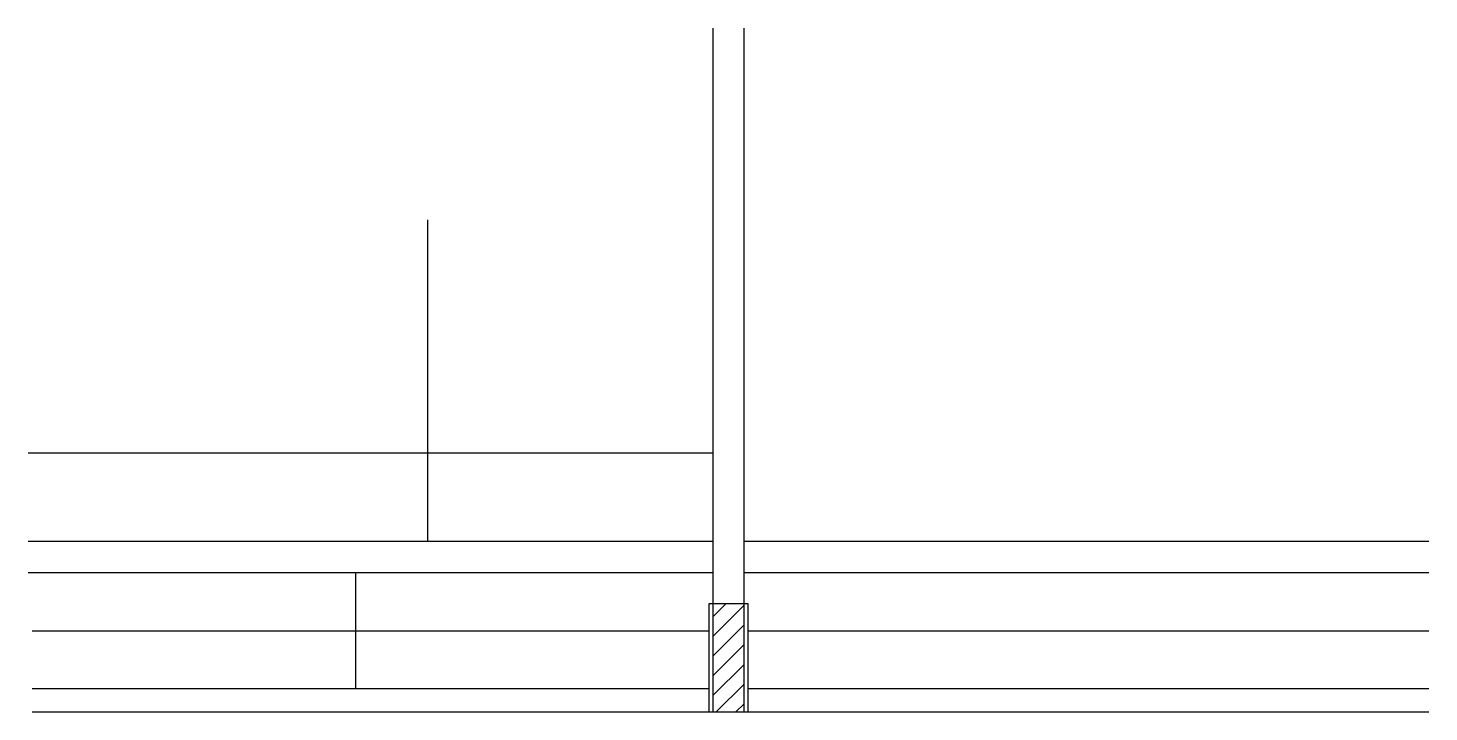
# Model space of a CAD drawing. Header units: metres. Extents: x 5363 to 6218, y 2470 to 2887.
import ezdxf

# ---------------------------------------------------------------- set-up
doc = ezdxf.new("R2010")
doc.units = ezdxf.units.M
for name, color, linetype in [('3', 7, 'Continuous'), ('7', 7, 'Continuous'), ('Painéis', 7, 'Continuous')]:
    doc.layers.add(name, color=color, linetype=linetype)

msp = doc.modelspace()

# ---------------------------------------------------------------- linework, layer by layer
at = {"layer": '3', "color": 7, "lineweight": 25}
for p, q in [((5780.72, 2573.94), (5780.72, 2554.94)), ((5780.72, 2528.04), (5788.62, 2535.94)), ((5780.72, 2516.02), (5799.72, 2535.02)), ((5780.72, 2504), (5799.72, 2523)), ((5780.72, 2491.98), (5799.72, 2510.98)), ((5780.72, 2479.96), (5799.72, 2498.96)), ((5782.72, 2469.94), (5799.72, 2486.94)), ((5794.74, 2469.94), (5799.72, 2474.92))]:
    msp.add_line(p, q, dxfattribs=at)
for points in [[(5780.72, 2886.94), (5780.72, 2573.94)], [(5799.72, 2554.94), (5799.72, 2886.94)], [(5780.72, 2573.94), (5362.72, 2573.94)], [(6217.72, 2573.94), (5799.72, 2573.94)], [(5362.72, 2554.94), (5780.72, 2554.94)], [(5780.72, 2554.94), (5780.72, 2535.94)], [(5799.72, 2554.94), (6217.72, 2554.94)], [(5799.72, 2535.94), (5799.72, 2554.94)], [(5778.22, 2483.94), (5365.22, 2483.94)], [(6217.72, 2483.94), (5802.22, 2483.94)], [(5365.22, 2469.94), (5778.22, 2469.94)], [(5802.22, 2469.94), (6217.72, 2469.94)]]:
    msp.add_lwpolyline(points, dxfattribs=at)
at = {"layer": '7', "color": 7, "lineweight": 25}
for points in [[(5778.22, 2469.94), (5802.22, 2469.94), (5802.22, 2535.94), (5778.22, 2535.94), (5778.22, 2469.94)], [(5780.72, 2469.94), (5799.72, 2469.94), (5799.72, 2535.94), (5780.72, 2535.94), (5780.72, 2469.94)]]:
    msp.add_lwpolyline(points, dxfattribs=at)
at = {"layer": 'Painéis', "color": 7, "lineweight": 25}
for p, q in [((5606.72, 2573.94), (5606.72, 2769.94)), ((5362.72, 2627.94), (5780.72, 2627.94)), ((5562.72, 2483.94), (5562.72, 2554.94)), ((5365.22, 2519.44), (5778.22, 2519.44)), ((5802.22, 2519.44), (6217.72, 2519.44))]:
    msp.add_line(p, q, dxfattribs=at)

doc.saveas('drawing.dxf')
